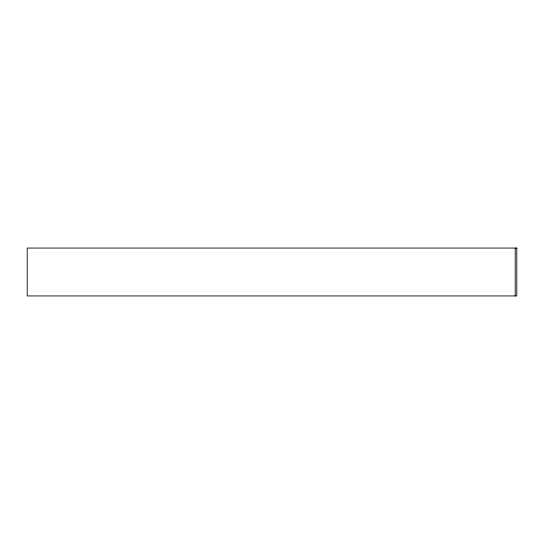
<?xml version="1.0" encoding="UTF-8"?>
<svg xmlns="http://www.w3.org/2000/svg" width="544" height="544" viewBox="0 0 544 544"><rect width="100%" height="100%" fill="white"/><g stroke="black" fill="none" stroke-linecap="round" stroke-linejoin="round"><path stroke-width="0.82" d="M515.195 248.064L515.195 295.936M516.8 248.064L27.2 248.064L27.2 295.936L516.8 295.936L516.8 248.064"/></g></svg>
